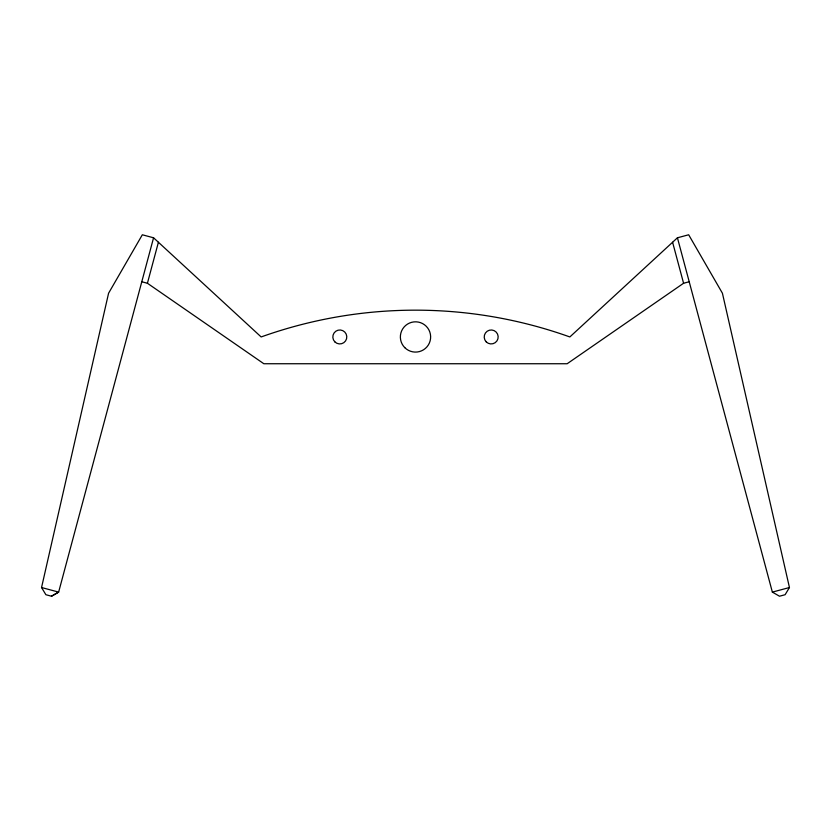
<?xml version="1.0" encoding="UTF-8"?>
<svg xmlns="http://www.w3.org/2000/svg" width="831" height="831" viewBox="0 0 831 831"><rect width="100%" height="100%" fill="white"/><g stroke="black" fill="none" stroke-linecap="round" stroke-linejoin="round"><path stroke-width="1.25" d="M153.569 237.791L58.637 592.108L51.501 596.222L45.882 594.716L41.55 587.527L108.581 293.229L142.33 234.778L153.569 237.791L261.152 336.95A458.13 458.13 0 0 1 569.848 336.95L677.431 237.791L688.67 234.778L722.419 293.229L789.45 587.527L785.118 594.716L779.499 596.222L772.363 592.108L677.431 237.791M689.211 281.751L683.581 283.257L567.158 363.739L263.843 363.739L147.419 283.257L158.409 242.247M51.501 596.222L58.637 592.098L41.55 587.527M772.363 592.108L789.45 587.527M141.789 281.751L147.419 283.257M672.591 242.247L683.581 283.257M404.801 347.659A15.135 15.135 0 0 0 430.126 340.876A15.135 15.135 0 0 0 411.584 322.335A15.135 15.135 0 0 0 404.801 347.659M486.249 341.894A6.991 6.991 0 0 0 497.935 338.768A6.991 6.991 0 0 0 489.386 330.208A6.991 6.991 0 0 0 486.249 341.894M334.872 341.894A6.991 6.991 0 0 0 346.558 338.768A6.991 6.991 0 0 0 337.999 330.208A6.991 6.991 0 0 0 334.872 341.894"/></g></svg>
